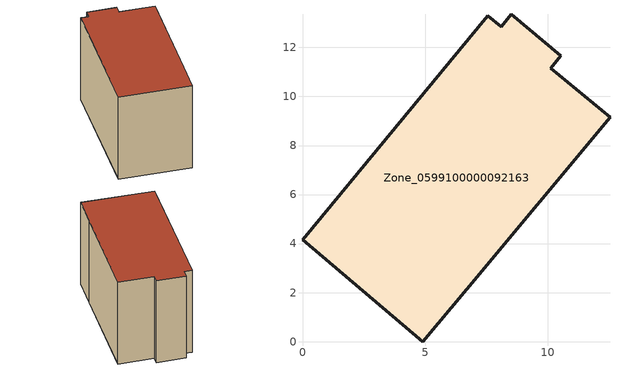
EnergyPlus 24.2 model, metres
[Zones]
Zone_0599100000092163
 floor ground (C_G): 10.54,11.66 10.13,11.16 12.54,9.15 6.7,2.14 4.9,0 0,4.15 7.56,13.3 8.1,12.85 8.52,13.35 z0
 wall outside (C_F): 4.9,0 6.7,2.14 12.54,9.15 10.13,11.16 10.54,11.66 8.52,13.35 8.1,12.85 7.56,13.3 0,4.15 4.9,0 z0:8.43
 roof outside (C_R): 10.13,11.16 10.54,11.66 8.52,13.35 8.1,12.85 7.56,13.3 0,4.15 4.9,0 6.7,2.14 12.54,9.15 z8.43
[BUILDING]
Pand.0599100000092163: North Axis=0; Terrain=City; Loads Convergence Tolerance Value=0.04; Temperature Convergence Tolerance Value=0.4; Solar Distribution=FullExterior; Maximum Number of Warmup Days=25; Minimum Number of Warmup Days=1
[Site:Location]
Rotterdam.The.Hague.AP_ZH_NLD Design_Conditions: Latitude=51.96; Longitude=4.45; Time Zone=1; Elevation=-4.5
[SITE:GROUNDTEMPERATURE:BUILDINGSURFACE]
18, 18, 18, 18, 18, 18, 18, 18, 18, 18, 18, 18
[MATERIAL] Thermal Absorptance=0.9; Solar Absorptance=0.7; Visible Absorptance=0.7
Name | Roughness | Thickness | Conductivity | Density | Specific Heat
G.TI.1946-1964 | MediumSmooth | 0.15 | 1 | 540 | 1210
F.TI.1946-1964 | Rough | 0.3 | 0.857143 | 1920 | 840
R.TI.1946-1964 | MediumRough | 0.2 | 0.277778 | 1500 | 1000
[CONSTRUCTION]
C_G: G.TI.1946-1964
C_F: F.TI.1946-1964
C_R: R.TI.1946-1964
[ZONE]
Zone_0599100000092163: Type=1; Multiplier=1; Ceiling Height=Autocalculate; Volume=Autocalculate; Floor Area=autocalculate; Part of Total Floor Area=Yes
[ZONEINFILTRATION:DESIGNFLOWRATE]
Infil_Zone_0599100000092163: Zone or ZoneList or Space or SpaceList=Zone_0599100000092163; Schedule=AlwaysOn; Design Flow Rate Calculation Method=Flow/Area; Flow Rate per Floor Area=0.003; Constant Term Coefficient=1; Temperature Term Coefficient=0; Velocity Term Coefficient=0; Velocity Squared Term Coefficient=0
[HVACTEMPLATE:ZONE:IDEALLOADSAIRSYSTEM]
Zone_0599100000092163: Maximum Heating Supply Air Temperature=50; Minimum Cooling Supply Air Temperature=13; Maximum Heating Supply Air Humidity Ratio=0.0156; Minimum Cooling Supply Air Humidity Ratio=0.0077; Heating Limit=NoLimit; Cooling Limit=NoLimit; Dehumidification Control Type=ConstantSensibleHeatRatio; Cooling Sensible Heat Ratio=0.7; Dehumidification Setpoint=60; Humidification Control Type=None; Humidification Setpoint=30; Outdoor Air Method=None; Outdoor Air Flow Rate per Person=0.00944; Outdoor Air Flow Rate per Zone Floor Area=0; Outdoor Air Flow Rate per Zone=0; Demand Controlled Ventilation Type=None; Outdoor Air Economizer Type=NoEconomizer; Heat Recovery Type=None; Sensible Heat Recovery Effectiveness=0.7; Latent Heat Recovery Effectiveness=0.65
[ZONECONTROL:THERMOSTAT]
ThermostatControl_Zone_0599100000092163: Zone or ZoneList=Zone_0599100000092163; Control Type Schedule=DualSetpointControlType; Control 1=Thermostat_Zone_0599100000092163; Temperature Difference Between Cutout And Setpoint=0
[THERMOSTATSETPOINT:DUALSETPOINT]
Thermostat_Zone_0599100000092163: Heating Setpoint Temperature Schedule=HeatingSetpoint_Zone_0599100000092163; Cooling Setpoint Temperature Schedule=CoolingSetpoint_Zone_0599100000092163
[SCHEDULE:COMPACT]
HeatingSetpoint_Zone_0599100000092163: Through: 12/31, For: AllDays, Until: 24:00, 21
CoolingSetpoint_Zone_0599100000092163: Through: 12/31, For: AllDays, Until: 24:00, 24
DualSetpointControlType: Through: 12/31, For: AllDays, Until: 24:00, 4
AlwaysOn: Through: 12/31, For: AllDays, Until: 24:00, 1
